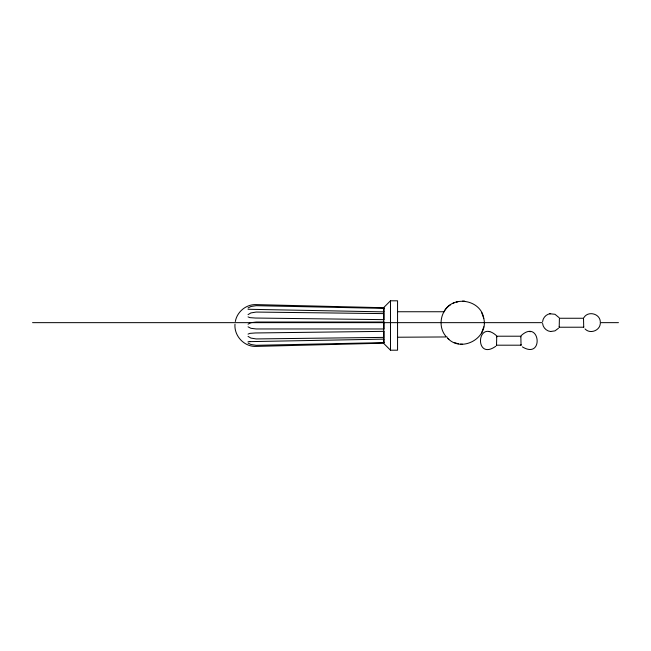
<?xml version="1.0" encoding="UTF-8"?>
<svg xmlns="http://www.w3.org/2000/svg" width="651" height="651" viewBox="0 0 651 651"><rect width="100%" height="100%" fill="white"/><g stroke="black" fill="none" stroke-linecap="round" stroke-linejoin="round"><path stroke-width="0.98" d="M248.055 316.882L249.943 317.631L255.387 318.038L383.862 319.641L383.862 313.611L256.16 312.065L250.879 312.928L248.047 314.612M248.047 336.388L250.879 338.072L256.16 338.935L383.862 337.389L383.862 331.359L255.387 332.962L249.943 333.369L248.055 334.118M248.064 326.81L250.879 328.299L256.16 328.958L383.862 328.975L383.862 322.025L256.16 322.042L250.879 322.701L248.064 324.19M383.83 312.277L383.862 308.379L256.16 305.685L250.879 306.515L248.023 307.956M383.821 338.797L383.862 342.621L256.16 345.315L250.879 344.485L248.023 343.044M383.862 342.621L383.83 338.723M383.862 308.379L383.821 312.203M520.8 336.876L520.824 336.266M383.83 308.786L383.87 307.41L390.486 300.803L397.558 300.803L397.558 350.197L390.486 350.197L383.87 343.59L383.83 342.214M383.854 322.066L383.854 328.934M383.862 313.611L383.854 319.649M583.467 318.77L583.516 318.266L583.711 327.217L559.209 327.233L559.282 326.566M383.854 331.351L383.862 337.389M496.607 344.696L496.558 345.144M448.913 339.342L447.351 337.918C461.111 353.363 488.82 338.186 483.774 318.437C481.024 299.574 452.583 294.667 443.917 311.87M542.6 321.692C542.95 317.542 546.506 313.977 550.656 313.636M600.303 323.457C599.953 330.732 589.92 334.329 585.029 328.926M483.774 326.859L481.642 332.832M235.32 321.537C237.021 311.788 246.233 304.163 256.16 304.603L383.862 307.728M583.508 318.258L559.404 318.258L559.201 327.217M521.248 335.542C540.11 318.355 544.212 360.052 522.362 346.877M583.914 317.582C588.048 310.6 599.945 313.587 600.303 321.692M495.81 346.226C474.262 361.639 476.402 318.095 496.331 335.542M558.468 328.267L554.969 330.871L550.656 331.505M450.614 304.701C440.19 311.284 437.83 327.03 445.927 336.347M248.039 309.266L383.862 311.87M452.429 303.61L454.341 302.707M549.786 313.766L554.969 314.278L558.997 317.582M248.039 341.734L249.968 341.629M383.862 339.13L249.976 341.629M397.476 311.739L444.031 311.739M32.55 322.652L542.161 322.652M600.141 322.652L618.45 322.652M397.476 337.234L447.066 336.949M496.542 345.193L521.036 345.193M462.601 301.063L464.716 301.161M488.868 331.554L489.747 331.595M460.485 344.135L462.601 344.241M550.656 331.505C546.506 331.164 542.95 327.608 542.6 323.457M529.588 331.595L530.459 331.725M458.385 343.826L454.341 342.597M481.642 312.472L483.774 318.437M496.526 345.136L496.737 336.209L520.841 336.209L521.044 345.176L520.979 344.696M583.687 327.184L583.63 326.566M496.754 336.266L496.786 336.876M390.486 300.803L390.486 350.197M383.764 307.817L383.764 308.476M383.764 311.919L383.764 313.692M383.764 319.649L383.764 322.066M383.764 328.934L383.764 331.351M383.764 337.308L383.764 339.081M383.764 342.524L383.764 343.183L256.16 346.397C244.312 347.016 233.945 335.916 234.987 324.174M458.385 301.478L456.335 301.991L458.385 301.478"/></g></svg>
